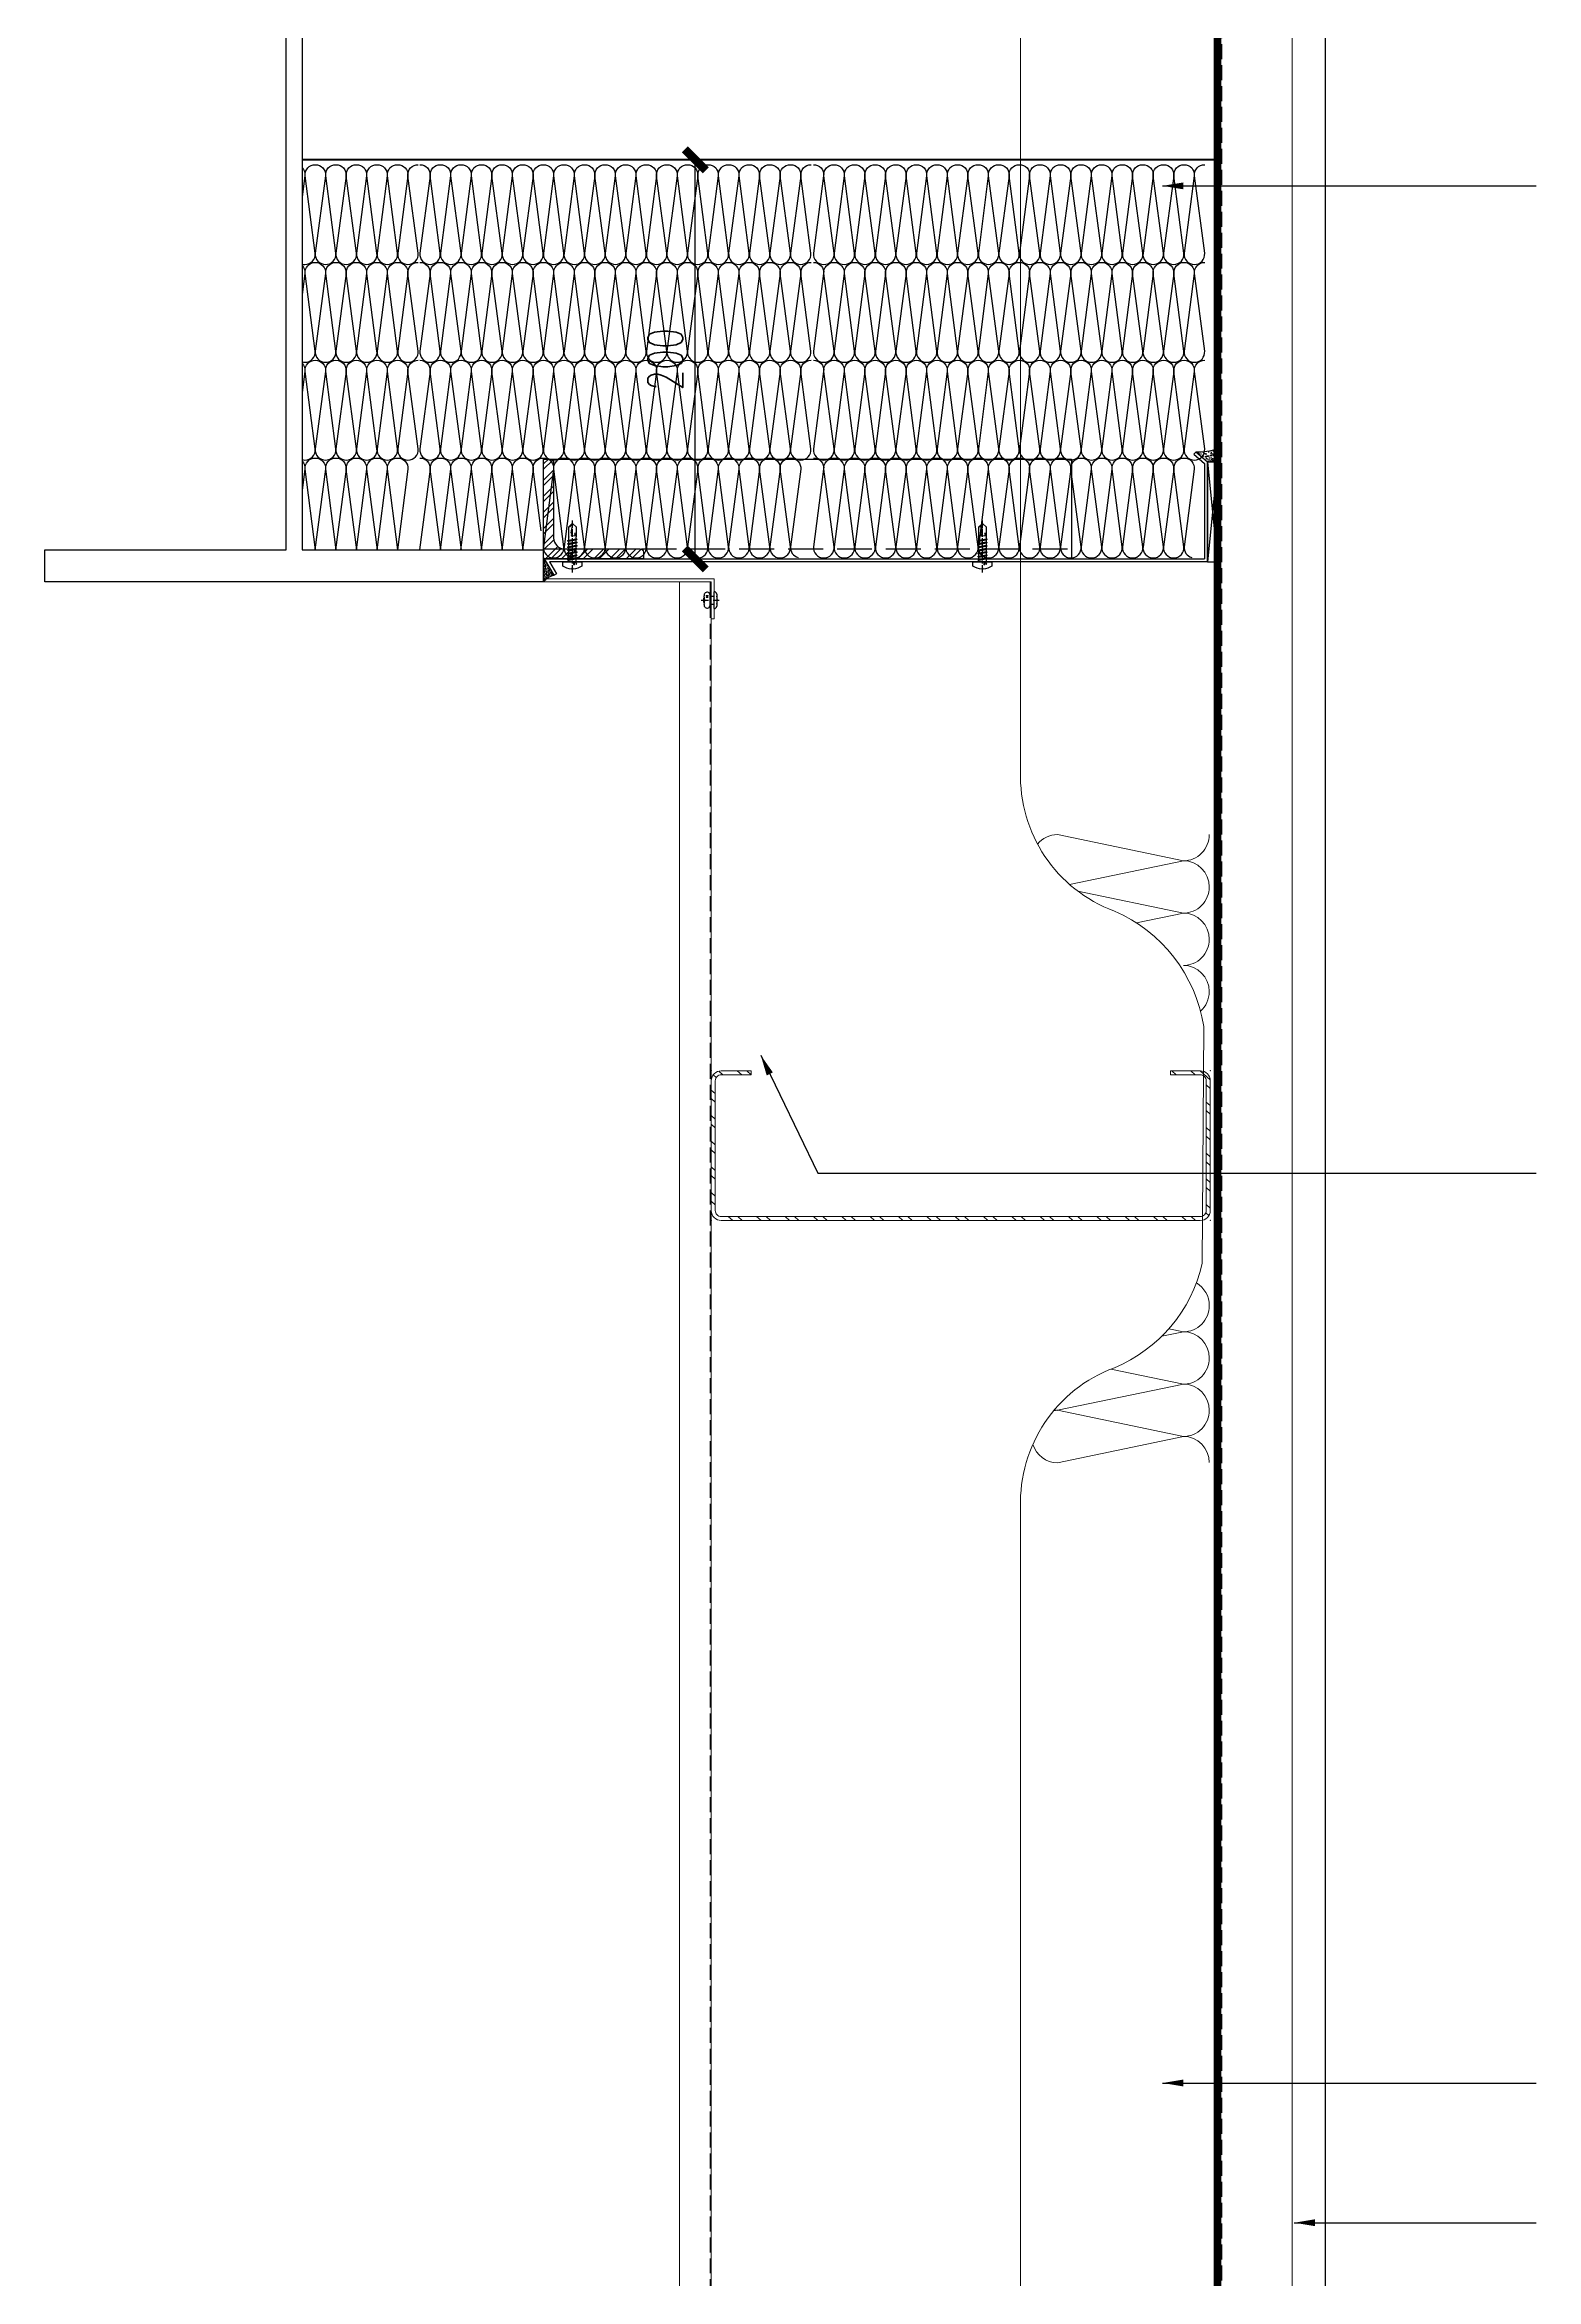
# Model space of a CAD drawing. Extents: x -160106 to 966792, y -663931 to 1550022.
# Drawn here: x -72084 to -71337, y -111468 to -110348 of the extents above; entities that cross this region are included whole.
import ezdxf
from ezdxf.enums import TextEntityAlignment as Align
from ezdxf.xclip import XClip

# ---------------------------------------------------------------- set-up
doc = ezdxf.new("R2010")
doc.units = 0
doc.linetypes.add('CENTER', pattern=[2, 1.25, -0.25, 0.25, -0.25])
doc.linetypes.add('ZN-DASH', pattern=[0.35, 0.25, -0.1])
for name, color, linetype in [('!ZN1-填充-8', 8, 'Continuous'), ('!ZN3-不锈钢板幕墙-7', 7, 'Continuous'), ('!ZN4-辅助材料-1', 1, 'Continuous'), ('!ZN4-配件-11', 11, 'Continuous'), ('!ZN5-钢材投影-40', 40, 'Continuous'), ('!ZN5-钢材断面-2', 2, 'Continuous'), ('!ZN6-虚线-8', 8, 'ZN-DASH'), ('20剖面图$0$建-柱-钢', 9, 'Continuous'), ('DIM', 173, 'Continuous')]:
    doc.layers.add(name, color=color, linetype=linetype)
doc.layers.add('0_INSULATION', color=252, linetype='Continuous', lineweight=9, transparency=0.2)
for name, color, linetype, lineweight in [('0_PURLIN-CON', 253, 'Continuous', 15), ('彩钢板', 6, 'Continuous', 15), ('防火岩棉', 252, 'Continuous', 13)]:
    doc.layers.add(name, color=color, linetype=linetype, lineweight=lineweight)
doc.styles.add('DHTEXT-1', font='ROMANS.shx', dxfattribs={"width": 0.7, "bigfont": 'CHINESE.shx'})
doc.dimstyles.new('ZN7', dxfattribs={"dimscale": 7, "dimtxt": 2.5, "dimasz": 1.5, "dimexe": 1, "dimexo": 2, "dimgap": 0.9, "dimtad": 1, "dimdec": 0, "dimdsep": 46, "dimtxsty": 'DHTEXT-1', "dimblk": 'ARCHTICK', "dimcen": 2.5, "dimclrd": 173, "dimclre": 173, "dimclrt": 7, "dimazin": 2, "dimtfac": 1, "dimtix": 1, "dimtmove": 2, "dimatfit": 3, "dimfxl": 0, "dimarcsym": 0})

# ---------------------------------------------------------------- blocks, each defined once
blk = doc.blocks.new('*U1052')
at = {"color": 0, "linetype": 'CENTER', "ltscale": 3}
blk.add_line((-5.4, 0), (20.8, 0), dxfattribs=at)
at = {"linetype": 'ByBlock', "ltscale": 10}
for p, q in [((0, 1.8), (12.4, 1.8)), ((1, 2.4), (1.7, -2.4)), ((2.6, 2.4), (3.3, -2.4)), ((4.2, 2.4), (4.9, -2.4)), ((5.8, 2.4), (6.5, -2.4)), ((7.4, 2.4), (8.1, -2.4)), ((9, 2.4), (9.7, -2.4)), ((10.6, 2.4), (11.3, -2.4)), ((12.4, -1.8), (0, -1.8))]:
    blk.add_line(p, q, dxfattribs=at)
blk.add_lwpolyline([(-3.3, 0.4), (-3.7, 0.4, -0.147478), (-2.1, 4.8), (0, 4.8), (0, -4.7), (-2.1, -4.7, -0.147478), (-3.7, -0.4), (-3.3, -0.4)], format="xyb", close=True, dxfattribs=at)
for points in [[(1.3, -1.8), (0.6, 1.8), (1, 2.4), (1.3, 1.8), (2, -1.8), (1.7, -2.4)], [(2.9, -1.8), (2.2, 1.8), (2.6, 2.4), (2.9, 1.8), (3.6, -1.8), (3.3, -2.4)], [(4.5, -1.8), (3.8, 1.8), (4.2, 2.4), (4.5, 1.8), (5.2, -1.8), (4.9, -2.4)], [(6.1, -1.8), (5.4, 1.8), (5.8, 2.4), (6.1, 1.8), (6.8, -1.8), (6.5, -2.4)], [(7.7, -1.8), (7, 1.8), (7.4, 2.4), (7.7, 1.8), (8.4, -1.8), (8.1, -2.4)], [(9.3, -1.8), (8.6, 1.8), (9, 2.4), (9.3, 1.8), (10, -1.8), (9.7, -2.4)], [(10.9, -1.8), (10.2, 1.8), (10.6, 2.4), (10.9, 1.8), (11.6, -1.8), (11.3, -2.4)]]:
    blk.add_lwpolyline(points, close=True, dxfattribs=at)
for points in [[(12.4, -1.8, -0.414214), (12.5, -1.9), (12.5, -2), (17.4, -2), (19, -0.2), (19, 0.2), (17.4, 2), (12.5, 2), (12.5, 1.9, -0.396102), (12.4, 1.8)], [(14.3, -2), (14.2, -1), (13.7, -1.3, -0.530462), (13, -1), (12.8, 0.1, -0.651316), (13.4, 0.5), (13.8, 0.2), (14.5, 0.6), (19, -0.2, -0.201226), (17.4, 2)]]:
    blk.add_lwpolyline(points, format="xyb", dxfattribs=at)
at = {"layer": 'Defpoints', "color": 0, "ltscale": 10, "style": 'DHTEXT-1', "width": 0.7}
blk.add_text('4.8', height=1, rotation=90, dxfattribs=at).set_placement((-0.5, -1.4), align=Align.CENTER)
blk = doc.blocks.new('ZT_角钢(填充)_50X50X5')
at = {"layer": '!ZN1-填充-8'}
h = blk.add_hatch(dxfattribs=at)
h.set_pattern_fill('ANSI32', color=256, scale=0.6, style=0)
h.set_pattern_definition([(45, (-11702.1455, -65281.3866), (-4.04111525, 4.04111525), []), (45, (-11699.4514, -65281.3866), (-4.04111525, 4.04111525), [])])
h.paths.add_polyline_path([(50, 3.3, 0.414214), (48.3, 5), (10.5, 5, -0.414214), (5, 10.5), (5, 48.3, 0.414214), (3.3, 50), (0, 50), (0, 0), (50, 0)])
at = {"layer": '!ZN5-钢材断面-2'}
blk.add_lwpolyline([(0, 0), (0, 50), (3.3, 50, -0.414214), (5, 48.3), (5, 10.5, 0.414214), (10.5, 5), (48.3, 5, -0.414214), (50, 3.3), (50, 0), (0, 0)], format="xyb", dxfattribs=at)
blk = doc.blocks.new('*U2368')
at = {"layer": '!ZN5-钢材断面-2', "extrusion": (0, 0, -1), "zscale": -1, "rotation": 90}
blk.add_blockref('ZT_角钢(填充)_50X50X5', (0, 0), dxfattribs=at)
blk = doc.blocks.new('*U2383')
at = {"color": 0, "linetype": 'CENTER', "ltscale": 3}
blk.add_line((6.6, 0), (-2.5, 0), dxfattribs=at)
at = {"linetype": 'ByBlock', "lineweight": -2, "ltscale": 10}
for p, q in [((-1.2, -3), (-1.2, 3)), ((0, 4.2), (0, -4.2)), ((2.1, 2), (0, 2)), ((2.1, 2.5), (2.1, -2.5)), ((2.1, -2), (0, -2))]:
    blk.add_line(p, q, dxfattribs=at)
for centre, radius, start, end in [((4.4, 0), 5.96, 160.395, 199.605), ((0, 3), 1.2, 90, 180), ((3.6, 2.5), 1.5, 348.448, 180), ((12.8, 0), 8, 164.3308, 195.6692), ((2.8, 0), 2.67, 323.2266, 36.7843), ((0, -3), 1.2, 180, 270), ((3.6, -2.5), 1.5, 180, 11.552)]:
    blk.add_arc(centre, radius, start, end, dxfattribs=at)
at = {"layer": 'Defpoints', "color": 0, "ltscale": 10, "style": 'DHTEXT-1', "width": 0.7}
blk.add_text('D4', height=1, rotation=90, dxfattribs=at).set_placement((4, -1.8), align=Align.CENTER)
blk = doc.blocks.new('20250917135839', base_point=(-71834, -110117.2))
at = {"layer": '20剖面图$0$建-柱-钢', "color": 6, "ltscale": 800}
for p, q in [((-72084, -110133.2), (-72084, -110117.2)), ((-72084, -110117.2), (-71834, -110117.2)), ((-71834, -110117.2), (-71834, -110133.2)), ((-71963, -110133.2), (-72084, -110133.2)), ((-71963, -110601.2), (-71963, -110133.2)), ((-71834, -110133.2), (-71955, -110133.2)), ((-71955, -110133.2), (-71955, -110601.2)), ((-72084, -110617.2), (-72084, -110601.2)), ((-72084, -110601.2), (-71963, -110601.2)), ((-71955, -110601.2), (-71834, -110601.2)), ((-71834, -110617.2), (-72084, -110617.2))]:
    blk.add_line(p, q, dxfattribs=at)
at = {"layer": '20剖面图$0$建-柱-钢', "color": 6, "ltscale": 2000}
blk.add_line((-71834, -110617.2), (-71834, -110601.2), dxfattribs=at)
blk = doc.blocks.new('*U2969')
at = {"layer": '0_INSULATION'}
for p, q in [((114761.39, -53978.93), (114792.96, -53985.48)), ((114792.96, -53985.48), (114764.45, -53991.41)), ((114766.55, -53993.11), (114792.96, -53998.59)), ((114792.96, -53998.59), (114781.19, -54001.04)), ((114792.98, -54103.48), (114787.53, -54104.61)), ((114789.32, -54102.72), (114792.98, -54103.48)), ((114774.8, -54112.82), (114792.98, -54116.59)), ((114792.98, -54116.59), (114761.42, -54123.15)), ((114761.42, -54123.15), (114792.98, -54129.7)), ((114792.98, -54129.7), (114761.42, -54136.27))]:
    blk.add_line(p, q, dxfattribs=at)
blk.add_lwpolyline([(114802.18, -53755.62), (114802.18, -54577), (114752.18, -54577), (114752.18, -54147.49, -0.323318), (114775.68, -54112.49, 0.242761), (114797.68, -54086.41), (114798.06, -54026.96, 0.256774), (114775.68, -53998.09, -0.323318), (114752.18, -53963.09), (114752.18, -53755.62)], format="xyb", close=True, dxfattribs=at)
at = {"layer": '0_INSULATION', "extrusion": (0, 0, -1)}
for centre, start_param, end_param in [((114761.39, -53985.49), 5.406397, 6.283185), ((114792.95, -53978.93), 1.570796, 3.141593), ((114792.96, -53992.04), 0, 1.570796), ((114792.96, -53992.04), 1.570796, 3.141593), ((114792.96, -54005.15), 0, 1.570796), ((114792.96, -54005.15), 1.570796, 3.141593), ((114792.96, -54018.26), 0, 1.570796), ((114792.96, -54018.26), 1.570796, 2.416555), ((114792.98, -54096.93), 0.524657, 1.570796), ((114792.98, -54096.93), 1.570796, 3.141593), ((114792.98, -54110.04), 0, 1.570796), ((114792.98, -54110.04), 1.570796, 3.141593), ((114792.98, -54123.15), 0, 1.570796), ((114761.42, -54129.71), 6.139662, 6.283185), ((114761.41, -54116.6), 3.141593, 3.269368), ((114792.98, -54123.15), 1.570796, 3.141593), ((114761.42, -54129.71), 3.141593, 4.407145), ((114792.98, -54136.26), 0, 1.570796)]:
    blk.add_ellipse(centre, major_axis=(0, 6.56), ratio=0.988253, start_param=start_param, end_param=end_param, dxfattribs=at)
blk = doc.blocks.new('*U2167')
at = {"layer": '0_PURLIN-CON', "linetype": 'ByBlock', "lineweight": -2}
h = blk.add_hatch(dxfattribs=at)
h.set_pattern_fill('ANSI32', color=256, scale=2, angle=2.8624)
h.set_pattern_definition([(47.862405, (-81115.591, 63372.253), (-7.0631283, 6.3904494), []), (47.862405, (-81111.1065, 63372.477), (-7.0631283, 6.3904494), [])])
edge = h.paths.add_edge_path()
edge.add_line((75, 20), (75, 5))
edge.add_arc((70, 5), 5, -90, 0, ccw=False)
edge.add_line((70, 0), (5, 0))
edge.add_arc((5, 5), 5, 180, 270, ccw=False)
edge.add_line((0, 5), (0, 245))
edge.add_arc((5, 245), 5, 90, 180, ccw=False)
edge.add_line((5, 250), (70, 250))
edge.add_arc((70, 245), 5, 0, 90, ccw=False)
edge.add_line((75, 245), (75, 230))
edge.add_line((75, 230), (73, 230))
edge.add_line((73, 230), (73, 245))
edge.add_arc((70, 245), 3, 0, 90)
edge.add_line((70, 248), (5, 248))
edge.add_arc((5, 245), 3, 90, 180)
edge.add_line((2, 245), (2, 5))
edge.add_arc((5, 5), 3, 180, 270)
edge.add_line((5, 2), (70, 2))
edge.add_arc((70, 5), 3, 270, 360)
edge.add_line((73, 5), (73, 20))
edge.add_line((73, 20), (75, 20))
at = {"color": 0, "linetype": 'ByBlock'}
for p in [(0, 250), (75, 250), (0, 0), (75, 0)]:
    blk.add_point(p, dxfattribs=at)
at = {"layer": '0_PURLIN-CON', "linetype": 'ByBlock', "lineweight": -2}
blk.add_lwpolyline([(75, 20), (75, 5, -0.414214), (70, 0), (5, 0, -0.414214), (0, 5), (0, 245, -0.414214), (5, 250), (70, 250, -0.414214), (75, 245), (75, 230), (73, 230), (73, 245, 0.414214), (70, 248), (5, 248, 0.414214), (2, 245), (2, 5, 0.414214), (5, 2), (70, 2, 0.414214), (73, 5), (73, 20)], format="xyb", close=True, dxfattribs=at)
blk = doc.blocks.new('20250829153746')
at = {"layer": '!ZN1-填充-8'}
h = blk.add_hatch(dxfattribs=at)
h.set_pattern_fill('AR-SAND', color=256, style=0)
h.set_pattern_definition([(37.5, (-157305.4996, 52228.4629), (-0.062993358, 1.926823769), [0, -1.52, 0, -1.7, 0, -1.625]), (7.5, (-157305.4996, 52228.4629), (1.769776705, 2.822146065), [0, -0.82, 0, -1.37, 0, -0.525]), (327.5, (-157306.7296, 52228.4629), (3.114141862, 0.005659054), [0, -0.5, 0, -1.8, 0, -2.35]), (317.5, (-157306.7296, 52228.463), (3.006126605, 0.877675565), [0, -0.25, 0, -1.18, 0, -1.35])])
edge = h.paths.add_edge_path()
edge.add_line((557.6, 4040), (562.6, 4040))
edge.add_line((562.6, 4040), (562.6, 4046.5))
edge.add_arc((553.2, 4075.5), 30.5, 267.2896, 288.1333, ccw=False)
edge.add_line((551.7, 4045), (557.6, 4040))
h = blk.add_hatch(dxfattribs=at)
h.set_pattern_fill('AR-SAND', color=256, scale=0.5, angle=90, style=0)
h.set_pattern_definition([(127.5, (225, 3999.7065), (-0.963412, -0.031497), [0, -0.76, 0, -0.85, 0, -0.8125]), (97.5, (225, 3999.7065), (-1.41107, 0.88489), [0, -0.41, 0, -0.685, 0, -0.2625]), (57.5, (225, 3999.0915), (-0.00283, 1.55707), [0, -0.25, 0, -0.9, 0, -1.175]), (47.5, (225, 3999.0915), (-0.43884, 1.50306), [0, -0.125, 0, -0.59, 0, -0.675])])
edge = h.paths.add_edge_path()
edge.add_line((225, 3981), (225, 3992.2))
edge.add_line((225, 3992.2), (230.2, 3983.3))
edge.add_ellipse((231.6, 3973), major_axis=(-7.31, -7.31), ratio=1, start_angle=233.2282, end_angle=264.9693)
at = {"layer": '!ZN1-填充-8', "const_width": 1}
blk.add_lwpolyline([(562.6, 4191.5), (104, 4191.5)], dxfattribs=at)
at = {"layer": '!ZN1-填充-8', "ltscale": 30, "extrusion": (0, 1.22465e-16, -1)}
for points in [[(-104, 4139.2, -0.0709), (-105.4, 4139, -0.451718), (-110.5, 4144.6), (-105.5, 4183.4, 0.451718), (-110.6, 4189, 0.451718), (-115.7, 4183.4), (-110.6, 4144.6, -0.451718), (-115.7, 4139, -0.451718), (-120.9, 4144.6), (-115.8, 4183.4, 0.451718), (-120.9, 4189, 0.451718), (-126, 4183.4), (-120.9, 4144.6, -0.451718), (-126.1, 4139, -0.451718), (-131.2, 4144.6), (-126.1, 4183.4, 0.451718), (-131.2, 4189, 0.451718), (-136.3, 4183.4), (-131.3, 4144.6, -0.451718), (-136.4, 4139, -0.451718), (-141.5, 4144.6), (-136.4, 4183.4, 0.451718), (-141.5, 4189, 0.451718), (-146.6, 4183.4), (-141.6, 4144.6, -0.451718), (-146.7, 4139, -0.451718), (-151.8, 4144.6), (-146.7, 4183.4, 0.451718), (-151.8, 4189, 0.451718), (-157, 4183.4), (-151.9, 4144.6, -0.451718), (-157, 4139, -0.451718), (-162.1, 4144.6), (-157, 4183.4, 0.451718), (-162.2, 4189)], [(-104, 4187.4, 0.222293), (-105.4, 4183.4), (-104, 4172.9)], [(-163, 4189, 0.451718), (-168.1, 4183.4), (-163, 4144.6, -0.451718), (-168.1, 4139, -0.451718), (-173.2, 4144.6), (-168.2, 4183.4, 0.451718), (-173.3, 4189, 0.451718), (-178.4, 4183.4), (-173.3, 4144.6, -0.451718), (-178.4, 4139, -0.451718), (-183.6, 4144.6), (-178.5, 4183.4, 0.451718), (-183.6, 4189, 0.451718), (-188.7, 4183.4), (-183.6, 4144.6, -0.451718), (-188.8, 4139, -0.451718), (-193.9, 4144.6), (-188.8, 4183.4, 0.451718), (-193.9, 4189, 0.451718), (-199, 4183.4), (-194, 4144.6, -0.451718), (-199.1, 4139, -0.451718), (-204.2, 4144.6), (-199.1, 4183.4, 0.451718), (-204.2, 4189, 0.451718), (-209.3, 4183.4), (-204.3, 4144.6, -0.451718), (-209.4, 4139, -0.451718), (-214.5, 4144.6), (-209.4, 4183.4, 0.451718), (-214.5, 4189, 0.451718), (-219.7, 4183.4), (-214.6, 4144.6, -0.451718), (-219.7, 4139, -0.451718), (-224.8, 4144.6), (-219.7, 4183.4, 0.451718), (-224.9, 4189, 0.451718), (-230, 4183.4), (-224.9, 4144.6, -0.451718), (-230, 4139, -0.451718), (-235.1, 4144.6), (-230.1, 4183.4, 0.451718), (-235.2, 4189, 0.451718), (-240.3, 4183.4), (-235.2, 4144.6, -0.451718), (-240.3, 4139, -0.451718), (-245.5, 4144.6), (-240.4, 4183.4, 0.451718), (-245.5, 4189, 0.451718), (-250.6, 4183.4), (-245.5, 4144.6, -0.451718), (-250.7, 4139, -0.451718), (-255.8, 4144.6), (-250.7, 4183.4, 0.451718), (-255.8, 4189, 0.451718), (-260.9, 4183.4), (-255.9, 4144.6, -0.451718), (-261, 4139, -0.451718), (-266.1, 4144.6), (-261, 4183.4, 0.451718), (-266.1, 4189, 0.451718), (-271.2, 4183.4), (-266.2, 4144.6, -0.451718), (-271.3, 4139, -0.451718), (-276.4, 4144.6), (-271.3, 4183.4, 0.451718), (-276.4, 4189, 0.451718), (-281.6, 4183.4), (-276.5, 4144.6, -0.451718), (-281.6, 4139, -0.451718), (-286.7, 4144.6), (-281.6, 4183.4, 0.451718), (-286.8, 4189, 0.451718), (-291.9, 4183.4), (-286.8, 4144.6, -0.451718), (-291.9, 4139, -0.451718), (-297, 4144.6), (-292, 4183.4, 0.451718), (-297.1, 4189, 0.451718), (-302.2, 4183.4), (-297.1, 4144.6, -0.451718), (-302.2, 4139, -0.451718), (-307.3, 4144.6), (-302.3, 4183.4, 0.451718), (-307.4, 4189, 0.451718), (-312.5, 4183.4), (-307.4, 4144.6, -0.451718), (-312.5, 4139, -0.451718), (-317.7, 4144.6), (-312.6, 4183.4, 0.451718), (-317.7, 4189, 0.451718), (-322.8, 4183.4), (-317.7, 4144.6, -0.451718), (-322.9, 4139, -0.451718), (-328, 4144.6), (-322.9, 4183.4, 0.451718), (-328, 4189, 0.451718), (-333.1, 4183.4), (-328.1, 4144.6, -0.451718), (-333.2, 4139, -0.451718), (-338.3, 4144.6), (-333.2, 4183.4, 0.451718), (-338.3, 4189, 0.451718), (-343.5, 4183.4), (-338.4, 4144.6, -0.451718), (-343.5, 4139, -0.451718), (-348.6, 4144.6), (-343.5, 4183.4, 0.451718), (-348.7, 4189, 0.451718), (-353.8, 4183.4), (-348.7, 4144.6, -0.451718), (-353.8, 4139, -0.451718), (-358.9, 4144.6), (-353.9, 4183.4, 0.451718), (-359, 4189)], [(-360.2, 4189, 0.451718), (-365.3, 4183.4), (-360.2, 4144.6, -0.451718), (-365.3, 4139, -0.451718), (-370.5, 4144.6), (-365.4, 4183.4, 0.451718), (-370.5, 4189, 0.451718), (-375.6, 4183.4), (-370.5, 4144.6, -0.451718), (-375.7, 4139, -0.451718), (-380.8, 4144.6), (-375.7, 4183.4, 0.451718), (-380.8, 4189, 0.451718), (-385.9, 4183.4), (-380.9, 4144.6, -0.451718), (-386, 4139, -0.451718), (-391.1, 4144.6), (-386, 4183.4, 0.451718), (-391.1, 4189, 0.451718), (-396.3, 4183.4), (-391.2, 4144.6, -0.451718), (-396.3, 4139, -0.451718), (-401.4, 4144.6), (-396.3, 4183.4, 0.451718), (-401.5, 4189, 0.451718), (-406.6, 4183.4), (-401.5, 4144.6, -0.451718), (-406.6, 4139, -0.451718), (-411.7, 4144.6), (-406.7, 4183.4, 0.451718), (-411.8, 4189, 0.451718), (-416.9, 4183.4), (-411.8, 4144.6, -0.451718), (-416.9, 4139, -0.451718), (-422, 4144.6), (-417, 4183.4, 0.451718), (-422.1, 4189, 0.451718), (-427.2, 4183.4), (-422.1, 4144.6, -0.451718), (-427.2, 4139, -0.451718), (-432.4, 4144.6), (-427.3, 4183.4, 0.451718), (-432.4, 4189, 0.451718), (-437.5, 4183.4), (-432.4, 4144.6, -0.451718), (-437.6, 4139, -0.451718), (-442.7, 4144.6), (-437.6, 4183.4, 0.451718), (-442.7, 4189, 0.451718), (-447.8, 4183.4), (-442.8, 4144.6, -0.451718), (-447.9, 4139, -0.451718), (-453, 4144.6), (-447.9, 4183.4, 0.451718), (-453, 4189, 0.451718), (-458.2, 4183.4), (-453.1, 4144.6, -0.451718), (-458.2, 4139, -0.451718), (-463.3, 4144.6), (-458.2, 4183.4, 0.451718), (-463.4, 4189, 0.451718), (-468.5, 4183.4), (-463.4, 4144.6, -0.451718), (-468.5, 4139, -0.451718), (-473.6, 4144.6), (-468.5, 4183.4, 0.451718), (-473.7, 4189, 0.451718), (-478.8, 4183.4), (-473.7, 4144.6, -0.451718), (-478.8, 4139, -0.451718), (-483.9, 4144.6), (-478.9, 4183.4, 0.451718), (-484, 4189, 0.451718), (-489.1, 4183.4), (-484, 4144.6, -0.451718), (-489.1, 4139, -0.451718), (-494.3, 4144.6), (-489.2, 4183.4, 0.451718), (-494.3, 4189, 0.451718), (-499.4, 4183.4), (-494.3, 4144.6, -0.451718), (-499.5, 4139, -0.451718), (-504.6, 4144.6), (-499.5, 4183.4, 0.451718), (-504.6, 4189, 0.451718), (-509.7, 4183.4), (-504.7, 4144.6, -0.451718), (-509.8, 4139, -0.451718), (-514.9, 4144.6), (-509.8, 4183.4, 0.451718), (-514.9, 4189, 0.451718), (-520, 4183.4), (-515, 4144.6, -0.451718), (-520.1, 4139, -0.451718), (-525.2, 4144.6), (-520.1, 4183.4, 0.451718), (-525.2, 4189, 0.451718), (-530.4, 4183.4), (-525.3, 4144.6, -0.451718), (-530.4, 4139, -0.451718), (-535.5, 4144.6), (-530.4, 4183.4, 0.451718), (-535.6, 4189, 0.451718), (-540.7, 4183.4), (-535.6, 4144.6, -0.451718), (-540.7, 4139, -0.451718), (-545.8, 4144.6), (-540.8, 4183.4, 0.451718), (-545.9, 4189, 0.451718), (-551, 4183.4), (-545.9, 4144.6, -0.451718), (-551, 4139, -0.451718), (-556.2, 4144.6), (-551.1, 4183.4, 0.451718), (-556.2, 4189)], [(-104, 4090.2, -0.0709), (-105.4, 4090, -0.451718), (-110.5, 4095.6), (-105.5, 4134.4, 0.451718), (-110.6, 4140, 0.451718), (-115.7, 4134.4), (-110.6, 4095.6, -0.451718), (-115.7, 4090, -0.451718), (-120.9, 4095.6), (-115.8, 4134.4, 0.451718), (-120.9, 4140, 0.451718), (-126, 4134.4), (-120.9, 4095.6, -0.451718), (-126.1, 4090, -0.451718), (-131.2, 4095.6), (-126.1, 4134.4, 0.451718), (-131.2, 4140, 0.451718), (-136.3, 4134.4), (-131.3, 4095.6, -0.451718), (-136.4, 4090, -0.451718), (-141.5, 4095.6), (-136.4, 4134.4, 0.451718), (-141.5, 4140, 0.451718), (-146.6, 4134.4), (-141.6, 4095.6, -0.451718), (-146.7, 4090, -0.451718), (-151.8, 4095.6), (-146.7, 4134.4, 0.451718), (-151.8, 4140, 0.451718), (-157, 4134.4), (-151.9, 4095.6, -0.451718), (-157, 4090, -0.451718), (-162.1, 4095.6), (-157, 4134.4, 0.451718), (-162.2, 4140)], [(-104, 4138.4, 0.222293), (-105.4, 4134.4), (-104, 4123.9)], [(-163, 4140, 0.451718), (-168.1, 4134.4), (-163, 4095.6, -0.451718), (-168.1, 4090, -0.451718), (-173.2, 4095.6), (-168.2, 4134.4, 0.451718), (-173.3, 4140, 0.451718), (-178.4, 4134.4), (-173.3, 4095.6, -0.451718), (-178.4, 4090, -0.451718), (-183.6, 4095.6), (-178.5, 4134.4, 0.451718), (-183.6, 4140, 0.451718), (-188.7, 4134.4), (-183.6, 4095.6, -0.451718), (-188.8, 4090, -0.451718), (-193.9, 4095.6), (-188.8, 4134.4, 0.451718), (-193.9, 4140, 0.451718), (-199, 4134.4), (-194, 4095.6, -0.451718), (-199.1, 4090, -0.451718), (-204.2, 4095.6), (-199.1, 4134.4, 0.451718), (-204.2, 4140, 0.451718), (-209.3, 4134.4), (-204.3, 4095.6, -0.451718), (-209.4, 4090, -0.451718), (-214.5, 4095.6), (-209.4, 4134.4, 0.451718), (-214.5, 4140, 0.451718), (-219.7, 4134.4), (-214.6, 4095.6, -0.451718), (-219.7, 4090, -0.451718), (-224.8, 4095.6), (-219.7, 4134.4, 0.451718), (-224.9, 4140, 0.451718), (-230, 4134.4), (-224.9, 4095.6, -0.451718), (-230, 4090, -0.451718), (-235.1, 4095.6), (-230.1, 4134.4, 0.451718), (-235.2, 4140, 0.451718), (-240.3, 4134.4), (-235.2, 4095.6, -0.451718), (-240.3, 4090, -0.451718), (-245.5, 4095.6), (-240.4, 4134.4, 0.451718), (-245.5, 4140, 0.451718), (-250.6, 4134.4), (-245.5, 4095.6, -0.451718), (-250.7, 4090, -0.451718), (-255.8, 4095.6), (-250.7, 4134.4, 0.451718), (-255.8, 4140, 0.451718), (-260.9, 4134.4), (-255.9, 4095.6, -0.451718), (-261, 4090, -0.451718), (-266.1, 4095.6), (-261, 4134.4, 0.451718), (-266.1, 4140, 0.451718), (-271.2, 4134.4), (-266.2, 4095.6, -0.451718), (-271.3, 4090, -0.451718), (-276.4, 4095.6), (-271.3, 4134.4, 0.451718), (-276.4, 4140, 0.451718), (-281.6, 4134.4), (-276.5, 4095.6, -0.451718), (-281.6, 4090, -0.451718), (-286.7, 4095.6), (-281.6, 4134.4, 0.451718), (-286.8, 4140, 0.451718), (-291.9, 4134.4), (-286.8, 4095.6, -0.451718), (-291.9, 4090, -0.451718), (-297, 4095.6), (-292, 4134.4, 0.451718), (-297.1, 4140, 0.451718), (-302.2, 4134.4), (-297.1, 4095.6, -0.451718), (-302.2, 4090, -0.451718), (-307.3, 4095.6), (-302.3, 4134.4, 0.451718), (-307.4, 4140, 0.451718), (-312.5, 4134.4), (-307.4, 4095.6, -0.451718), (-312.5, 4090, -0.451718), (-317.7, 4095.6), (-312.6, 4134.4, 0.451718), (-317.7, 4140, 0.451718), (-322.8, 4134.4), (-317.7, 4095.6, -0.451718), (-322.9, 4090, -0.451718), (-328, 4095.6), (-322.9, 4134.4, 0.451718), (-328, 4140, 0.451718), (-333.1, 4134.4), (-328.1, 4095.6, -0.451718), (-333.2, 4090, -0.451718), (-338.3, 4095.6), (-333.2, 4134.4, 0.451718), (-338.3, 4140, 0.451718), (-343.5, 4134.4), (-338.4, 4095.6, -0.451718), (-343.5, 4090, -0.451718), (-348.6, 4095.6), (-343.5, 4134.4, 0.451718), (-348.7, 4140, 0.451718), (-353.8, 4134.4), (-348.7, 4095.6, -0.451718), (-353.8, 4090, -0.451718), (-358.9, 4095.6), (-353.9, 4134.4, 0.451718), (-359, 4140)], [(-360.2, 4140, 0.451718), (-365.3, 4134.4), (-360.2, 4095.6, -0.451718), (-365.3, 4090, -0.451718), (-370.5, 4095.6), (-365.4, 4134.4, 0.451718), (-370.5, 4140, 0.451718), (-375.6, 4134.4), (-370.5, 4095.6, -0.451718), (-375.7, 4090, -0.451718), (-380.8, 4095.6), (-375.7, 4134.4, 0.451718), (-380.8, 4140, 0.451718), (-385.9, 4134.4), (-380.9, 4095.6, -0.451718), (-386, 4090, -0.451718), (-391.1, 4095.6), (-386, 4134.4, 0.451718), (-391.1, 4140, 0.451718), (-396.3, 4134.4), (-391.2, 4095.6, -0.451718), (-396.3, 4090, -0.451718), (-401.4, 4095.6), (-396.3, 4134.4, 0.451718), (-401.5, 4140, 0.451718), (-406.6, 4134.4), (-401.5, 4095.6, -0.451718), (-406.6, 4090, -0.451718), (-411.7, 4095.6), (-406.7, 4134.4, 0.451718), (-411.8, 4140, 0.451718), (-416.9, 4134.4), (-411.8, 4095.6, -0.451718), (-416.9, 4090, -0.451718), (-422, 4095.6), (-417, 4134.4, 0.451718), (-422.1, 4140, 0.451718), (-427.2, 4134.4), (-422.1, 4095.6, -0.451718), (-427.2, 4090, -0.451718), (-432.4, 4095.6), (-427.3, 4134.4, 0.451718), (-432.4, 4140, 0.451718), (-437.5, 4134.4), (-432.4, 4095.6, -0.451718), (-437.6, 4090, -0.451718), (-442.7, 4095.6), (-437.6, 4134.4, 0.451718), (-442.7, 4140, 0.451718), (-447.8, 4134.4), (-442.8, 4095.6, -0.451718), (-447.9, 4090, -0.451718), (-453, 4095.6), (-447.9, 4134.4, 0.451718), (-453, 4140, 0.451718), (-458.2, 4134.4), (-453.1, 4095.6, -0.451718), (-458.2, 4090, -0.451718), (-463.3, 4095.6), (-458.2, 4134.4, 0.451718), (-463.4, 4140, 0.451718), (-468.5, 4134.4), (-463.4, 4095.6, -0.451718), (-468.5, 4090, -0.451718), (-473.6, 4095.6), (-468.5, 4134.4, 0.451718), (-473.7, 4140, 0.451718), (-478.8, 4134.4), (-473.7, 4095.6, -0.451718), (-478.8, 4090, -0.451718), (-483.9, 4095.6), (-478.9, 4134.4, 0.451718), (-484, 4140, 0.451718), (-489.1, 4134.4), (-484, 4095.6, -0.451718), (-489.1, 4090, -0.451718), (-494.3, 4095.6), (-489.2, 4134.4, 0.451718), (-494.3, 4140, 0.451718), (-499.4, 4134.4), (-494.3, 4095.6, -0.451718), (-499.5, 4090, -0.451718), (-504.6, 4095.6), (-499.5, 4134.4, 0.451718), (-504.6, 4140, 0.451718), (-509.7, 4134.4), (-504.7, 4095.6, -0.451718), (-509.8, 4090, -0.451718), (-514.9, 4095.6), (-509.8, 4134.4, 0.451718), (-514.9, 4140, 0.451718), (-520, 4134.4), (-515, 4095.6, -0.451718), (-520.1, 4090, -0.451718), (-525.2, 4095.6), (-520.1, 4134.4, 0.451718), (-525.2, 4140, 0.451718), (-530.4, 4134.4), (-525.3, 4095.6, -0.451718), (-530.4, 4090, -0.451718), (-535.5, 4095.6), (-530.4, 4134.4, 0.451718), (-535.6, 4140, 0.451718), (-540.7, 4134.4), (-535.6, 4095.6, -0.451718), (-540.7, 4090, -0.451718), (-545.8, 4095.6), (-540.8, 4134.4, 0.451718), (-545.9, 4140, 0.451718), (-551, 4134.4), (-545.9, 4095.6, -0.451718), (-551, 4090, -0.451718), (-556.2, 4095.6), (-551.1, 4134.4, 0.451718), (-556.2, 4140)], [(-104, 4041.2, -0.0709), (-105.4, 4041, -0.451718), (-110.5, 4046.6), (-105.5, 4085.4, 0.451718), (-110.6, 4091, 0.451718), (-115.7, 4085.4), (-110.6, 4046.6, -0.451718), (-115.7, 4041, -0.451718), (-120.9, 4046.6), (-115.8, 4085.4, 0.451718), (-120.9, 4091, 0.451718), (-126, 4085.4), (-120.9, 4046.6, -0.451718), (-126.1, 4041, -0.451718), (-131.2, 4046.6), (-126.1, 4085.4, 0.451718), (-131.2, 4091, 0.451718), (-136.3, 4085.4), (-131.3, 4046.6, -0.451718), (-136.4, 4041, -0.451718), (-141.5, 4046.6), (-136.4, 4085.4, 0.451718), (-141.5, 4091, 0.451718), (-146.6, 4085.4), (-141.6, 4046.6, -0.451718), (-146.7, 4041, -0.451718), (-151.8, 4046.6), (-146.7, 4085.4, 0.451718), (-151.8, 4091, 0.451718), (-157, 4085.4), (-151.9, 4046.6, -0.451718), (-157, 4041, -0.451718), (-162.1, 4046.6), (-157, 4085.4, 0.451718), (-162.2, 4091)], [(-104, 4089.4, 0.222293), (-105.4, 4085.4), (-104, 4074.9)], [(-163, 4091, 0.451718), (-168.1, 4085.4), (-163, 4046.6, -0.451718), (-168.1, 4041, -0.451718), (-173.2, 4046.6), (-168.2, 4085.4, 0.451718), (-173.3, 4091, 0.451718), (-178.4, 4085.4), (-173.3, 4046.6, -0.451718), (-178.4, 4041, -0.451718), (-183.6, 4046.6), (-178.5, 4085.4, 0.451718), (-183.6, 4091, 0.451718), (-188.7, 4085.4), (-183.6, 4046.6, -0.451718), (-188.8, 4041, -0.451718), (-193.9, 4046.6), (-188.8, 4085.4, 0.451718), (-193.9, 4091, 0.451718), (-199, 4085.4), (-194, 4046.6, -0.451718), (-199.1, 4041, -0.451718), (-204.2, 4046.6), (-199.1, 4085.4, 0.451718), (-204.2, 4091, 0.451718), (-209.3, 4085.4), (-204.3, 4046.6, -0.451718), (-209.4, 4041, -0.451718), (-214.5, 4046.6), (-209.4, 4085.4, 0.451718), (-214.5, 4091, 0.451718), (-219.7, 4085.4), (-214.6, 4046.6, -0.451718), (-219.7, 4041, -0.451718), (-224.8, 4046.6), (-219.7, 4085.4, 0.451718), (-224.9, 4091, 0.451718), (-230, 4085.4), (-224.9, 4046.6, -0.451718), (-230, 4041, -0.451718), (-235.1, 4046.6), (-230.1, 4085.4, 0.451718), (-235.2, 4091, 0.451718), (-240.3, 4085.4), (-235.2, 4046.6, -0.451718), (-240.3, 4041, -0.451718), (-245.5, 4046.6), (-240.4, 4085.4, 0.451718), (-245.5, 4091, 0.451718), (-250.6, 4085.4), (-245.5, 4046.6, -0.451718), (-250.7, 4041, -0.451718), (-255.8, 4046.6), (-250.7, 4085.4, 0.451718), (-255.8, 4091, 0.451718), (-260.9, 4085.4), (-255.9, 4046.6, -0.451718), (-261, 4041, -0.451718), (-266.1, 4046.6), (-261, 4085.4, 0.451718), (-266.1, 4091, 0.451718), (-271.2, 4085.4), (-266.2, 4046.6, -0.451718), (-271.3, 4041, -0.451718), (-276.4, 4046.6), (-271.3, 4085.4, 0.451718), (-276.4, 4091, 0.451718), (-281.6, 4085.4), (-276.5, 4046.6, -0.451718), (-281.6, 4041, -0.451718), (-286.7, 4046.6), (-281.6, 4085.4, 0.451718), (-286.8, 4091, 0.451718), (-291.9, 4085.4), (-286.8, 4046.6, -0.451718), (-291.9, 4041, -0.451718), (-297, 4046.6), (-292, 4085.4, 0.451718), (-297.1, 4091, 0.451718), (-302.2, 4085.4), (-297.1, 4046.6, -0.451718), (-302.2, 4041, -0.451718), (-307.3, 4046.6), (-302.3, 4085.4, 0.451718), (-307.4, 4091, 0.451718), (-312.5, 4085.4), (-307.4, 4046.6, -0.451718), (-312.5, 4041, -0.451718), (-317.7, 4046.6), (-312.6, 4085.4, 0.451718), (-317.7, 4091, 0.451718), (-322.8, 4085.4), (-317.7, 4046.6, -0.451718), (-322.9, 4041, -0.451718), (-328, 4046.6), (-322.9, 4085.4, 0.451718), (-328, 4091, 0.451718), (-333.1, 4085.4), (-328.1, 4046.6, -0.451718), (-333.2, 4041, -0.451718), (-338.3, 4046.6), (-333.2, 4085.4, 0.451718), (-338.3, 4091, 0.451718), (-343.5, 4085.4), (-338.4, 4046.6, -0.451718), (-343.5, 4041, -0.451718), (-348.6, 4046.6), (-343.5, 4085.4, 0.451718), (-348.7, 4091, 0.451718), (-353.8, 4085.4), (-348.7, 4046.6, -0.451718), (-353.8, 4041, -0.451718), (-358.9, 4046.6), (-353.9, 4085.4, 0.451718), (-359, 4091)], [(-360.2, 4091, 0.451718), (-365.3, 4085.4), (-360.2, 4046.6, -0.451718), (-365.3, 4041, -0.451718), (-370.5, 4046.6), (-365.4, 4085.4, 0.451718), (-370.5, 4091, 0.451718), (-375.6, 4085.4), (-370.5, 4046.6, -0.451718), (-375.7, 4041, -0.451718), (-380.8, 4046.6), (-375.7, 4085.4, 0.451718), (-380.8, 4091, 0.451718), (-385.9, 4085.4), (-380.9, 4046.6, -0.451718), (-386, 4041, -0.451718), (-391.1, 4046.6), (-386, 4085.4, 0.451718), (-391.1, 4091, 0.451718), (-396.3, 4085.4), (-391.2, 4046.6, -0.451718), (-396.3, 4041, -0.451718), (-401.4, 4046.6), (-396.3, 4085.4, 0.451718), (-401.5, 4091, 0.451718), (-406.6, 4085.4), (-401.5, 4046.6, -0.451718), (-406.6, 4041, -0.451718), (-411.7, 4046.6), (-406.7, 4085.4, 0.451718), (-411.8, 4091, 0.451718), (-416.9, 4085.4), (-411.8, 4046.6, -0.451718), (-416.9, 4041, -0.451718), (-422, 4046.6), (-417, 4085.4, 0.451718), (-422.1, 4091, 0.451718), (-427.2, 4085.4), (-422.1, 4046.6, -0.451718), (-427.2, 4041, -0.451718), (-432.4, 4046.6), (-427.3, 4085.4, 0.451718), (-432.4, 4091, 0.451718), (-437.5, 4085.4), (-432.4, 4046.6, -0.451718), (-437.6, 4041, -0.451718), (-442.7, 4046.6), (-437.6, 4085.4, 0.451718), (-442.7, 4091, 0.451718), (-447.8, 4085.4), (-442.8, 4046.6, -0.451718), (-447.9, 4041, -0.451718), (-453, 4046.6), (-447.9, 4085.4, 0.451718), (-453, 4091, 0.451718), (-458.2, 4085.4), (-453.1, 4046.6, -0.451718), (-458.2, 4041, -0.451718), (-463.3, 4046.6), (-458.2, 4085.4, 0.451718), (-463.4, 4091, 0.451718), (-468.5, 4085.4), (-463.4, 4046.6, -0.451718), (-468.5, 4041, -0.451718), (-473.6, 4046.6), (-468.5, 4085.4, 0.451718), (-473.7, 4091, 0.451718), (-478.8, 4085.4), (-473.7, 4046.6, -0.451718), (-478.8, 4041, -0.451718), (-483.9, 4046.6), (-478.9, 4085.4, 0.451718), (-484, 4091, 0.451718), (-489.1, 4085.4), (-484, 4046.6, -0.451718), (-489.1, 4041, -0.451718), (-494.3, 4046.6), (-489.2, 4085.4, 0.451718), (-494.3, 4091, 0.451718), (-499.4, 4085.4), (-494.3, 4046.6, -0.451718), (-499.5, 4041, -0.451718), (-504.6, 4046.6), (-499.5, 4085.4, 0.451718), (-504.6, 4091, 0.451718), (-509.7, 4085.4), (-504.7, 4046.6, -0.451718), (-509.8, 4041, -0.451718), (-514.9, 4046.6), (-509.8, 4085.4, 0.451718), (-514.9, 4091, 0.451718), (-520, 4085.4), (-515, 4046.6, -0.451718), (-520.1, 4041, -0.451718), (-525.2, 4046.6), (-520.1, 4085.4, 0.451718), (-525.2, 4091, 0.451718), (-530.4, 4085.4), (-525.3, 4046.6, -0.451718), (-530.4, 4041, -0.451718), (-535.5, 4046.6), (-530.4, 4085.4, 0.451718), (-535.6, 4091, 0.451718), (-540.7, 4085.4), (-535.6, 4046.6, -0.451718), (-540.7, 4041, -0.451718), (-545.8, 4046.6), (-540.8, 4085.4, 0.451718), (-545.9, 4091, 0.451718), (-551, 4085.4), (-545.9, 4046.6, -0.451718), (-551, 4041, -0.451718), (-556.2, 4046.6), (-551.1, 4085.4, 0.451718), (-556.2, 4091)], [(-110.7, 3996), (-105.5, 4036.4, 0.451718), (-110.6, 4042, 0.451718), (-115.7, 4036.4), (-110.4, 3996)], [(-121.1, 3996), (-115.8, 4036.4, 0.451718), (-120.9, 4042, 0.451718), (-126, 4036.4), (-120.7, 3996)], [(-131.4, 3996), (-126.1, 4036.4, 0.451718), (-131.2, 4042, 0.451718), (-136.3, 4036.4), (-131, 3996)], [(-141.7, 3996), (-136.4, 4036.4, 0.451718), (-141.5, 4042, 0.451718), (-146.6, 4036.4), (-141.4, 3996)], [(-152, 3996), (-146.7, 4036.4, 0.451718), (-151.8, 4042, 0.451718), (-157, 4036.4), (-151.7, 3996)], [(-163, 4042, 0.451718), (-168.1, 4036.4), (-162.8, 3996)], [(-173.5, 3996), (-168.2, 4036.4, 0.451718), (-173.3, 4042, 0.451718), (-178.4, 4036.4), (-173.1, 3996)], [(-183.8, 3996), (-178.5, 4036.4, 0.451718), (-183.6, 4042, 0.451718), (-188.7, 4036.4), (-183.4, 3996)], [(-194.1, 3996), (-188.8, 4036.4, 0.451718), (-193.9, 4042, 0.451718), (-199, 4036.4), (-193.7, 3996)], [(-204.4, 3996), (-199.1, 4036.4, 0.451718), (-204.2, 4042, 0.451718), (-209.3, 4036.4), (-204.1, 3996)], [(-214.7, 3996), (-209.4, 4036.4, 0.451718), (-214.5, 4042, 0.451718), (-219.7, 4036.4), (-214.4, 3996)], [(-223.8, 4005.5), (-219.7, 4036.4, 0.451718), (-224.9, 4042, 0.451718), (-230, 4036.4), (-224.9, 3997.6, -0.451718), (-230, 3992, -0.451718), (-235.1, 3997.6), (-230.1, 4036.4, 0.451718), (-235.2, 4042, 0.451718), (-240.3, 4036.4), (-235.2, 3997.6, -0.451718), (-240.3, 3992, -0.451718), (-245.5, 3997.6), (-240.4, 4036.4, 0.451718), (-245.5, 4042, 0.451718), (-250.6, 4036.4), (-245.5, 3997.6, -0.451718), (-250.7, 3992, -0.451718), (-255.8, 3997.6), (-250.7, 4036.4, 0.451718), (-255.8, 4042, 0.451718), (-260.9, 4036.4), (-255.9, 3997.6, -0.451718), (-261, 3992, -0.451718), (-266.1, 3997.6), (-261, 4036.4, 0.451718), (-266.1, 4042, 0.451718), (-271.2, 4036.4), (-266.2, 3997.6, -0.451718), (-271.3, 3992, -0.451718), (-276.4, 3997.6), (-271.3, 4036.4, 0.451718), (-276.4, 4042, 0.451718), (-281.6, 4036.4), (-276.5, 3997.6, -0.451718), (-281.6, 3992, -0.451718), (-286.7, 3997.6), (-281.6, 4036.4, 0.451718), (-286.8, 4042, 0.451718), (-291.9, 4036.4), (-286.8, 3997.6, -0.451718), (-291.9, 3992, -0.451718), (-297, 3997.6), (-292, 4036.4, 0.451718), (-297.1, 4042, 0.451718), (-302.2, 4036.4), (-297.1, 3997.6, -0.451718), (-302.2, 3992, -0.451718), (-307.3, 3997.6), (-302.3, 4036.4, 0.451718), (-307.4, 4042, 0.451718), (-312.5, 4036.4), (-307.4, 3997.6, -0.451718), (-312.5, 3992, -0.451718), (-317.7, 3997.6), (-312.6, 4036.4, 0.451718), (-317.7, 4042, 0.451718), (-322.8, 4036.4), (-317.7, 3997.6, -0.451718), (-322.9, 3992, -0.451718), (-328, 3997.6), (-322.9, 4036.4, 0.451718), (-328, 4042, 0.451718), (-333.1, 4036.4), (-328.1, 3997.6, -0.451718), (-333.2, 3992, -0.451718), (-338.3, 3997.6), (-333.2, 4036.4, 0.451718), (-338.3, 4042, 0.451718), (-343.5, 4036.4), (-338.4, 3997.6, -0.451718), (-343.5, 3992, -0.451718), (-348.6, 3997.6), (-343.5, 4036.4, 0.451718), (-348.7, 4042, 0.451718), (-353.8, 4036.4), (-348.7, 3997.6, -0.373516), (-352.5, 3992.2)], [(-360.2, 4042, 0.451718), (-365.3, 4036.4), (-360.2, 3997.6, -0.451718), (-365.3, 3992, -0.451718), (-370.5, 3997.6), (-365.4, 4036.4, 0.451718), (-370.5, 4042, 0.451718), (-375.6, 4036.4), (-370.5, 3997.6, -0.451718), (-375.7, 3992, -0.451718), (-380.8, 3997.6), (-375.7, 4036.4, 0.451718), (-380.8, 4042, 0.451718), (-385.9, 4036.4), (-380.9, 3997.6, -0.451718), (-386, 3992, -0.451718), (-391.1, 3997.6), (-386, 4036.4, 0.451718), (-391.1, 4042, 0.451718), (-396.3, 4036.4), (-391.2, 3997.6, -0.451718), (-396.3, 3992, -0.451718), (-401.4, 3997.6), (-396.3, 4036.4, 0.451718), (-401.5, 4042, 0.451718), (-406.6, 4036.4), (-401.5, 3997.6, -0.451718), (-406.6, 3992, -0.451718), (-411.7, 3997.6), (-406.7, 4036.4, 0.451718), (-411.8, 4042, 0.451718), (-416.9, 4036.4), (-411.8, 3997.6, -0.451718), (-416.9, 3992, -0.451718), (-422, 3997.6), (-417, 4036.4, 0.451718), (-422.1, 4042, 0.451718), (-427.2, 4036.4), (-422.1, 3997.6, -0.451718), (-427.2, 3992, -0.451718), (-432.4, 3997.6), (-427.3, 4036.4, 0.451718), (-432.4, 4042, 0.451718), (-437.5, 4036.4), (-432.4, 3997.6, -0.451718), (-437.6, 3992, -0.451718), (-442.7, 3997.6), (-437.6, 4036.4, 0.451718), (-442.7, 4042, 0.451718), (-447.8, 4036.4), (-442.8, 3997.6, -0.451718), (-447.9, 3992, -0.451718), (-453, 3997.6), (-447.9, 4036.4, 0.451718), (-453, 4042, 0.451718), (-458.2, 4036.4), (-453.1, 3997.6, -0.451718), (-458.2, 3992, -0.451718), (-463.3, 3997.6), (-458.2, 4036.4, 0.451718), (-463.4, 4042, 0.451718), (-468.5, 4036.4), (-463.4, 3997.6, -0.451718), (-468.5, 3992, -0.451718), (-473.6, 3997.6), (-468.5, 4036.4, 0.451718), (-473.7, 4042, 0.451718), (-478.8, 4036.4), (-473.7, 3997.6, -0.451718), (-478.8, 3992, -0.451718), (-483.9, 3997.6), (-478.9, 4036.4, 0.451718), (-484, 4042, 0.451718), (-489.1, 4036.4), (-484, 3997.6, -0.451718), (-489.1, 3992, -0.451718), (-494.3, 3997.6), (-489.2, 4036.4, 0.451718), (-494.3, 4042, 0.451718), (-499.4, 4036.4), (-494.3, 3997.6, -0.451718), (-499.5, 3992, -0.451718), (-504.6, 3997.6), (-499.5, 4036.4, 0.451718), (-504.6, 4042, 0.451718), (-509.7, 4036.4), (-504.7, 3997.6, -0.451718), (-509.8, 3992, -0.451718), (-514.9, 3997.6), (-509.8, 4036.4, 0.451718), (-514.9, 4042, 0.451718), (-520, 4036.4), (-515, 3997.6, -0.451718), (-520.1, 3992, -0.451718), (-525.2, 3997.6), (-520.1, 4036.4, 0.451718), (-525.2, 4042, 0.451718), (-530.4, 4036.4), (-525.3, 3997.6, -0.451718), (-530.4, 3992, -0.451718), (-535.5, 3997.6), (-530.4, 4036.4, 0.451718), (-535.6, 4042, 0.451718), (-540.7, 4036.4), (-535.6, 3997.6, -0.451718), (-540.7, 3992, -0.451718), (-545.8, 3997.6), (-540.8, 4036.4, 0.451718), (-545.9, 4042, 0.451718), (-551, 4036.4), (-545.9, 3997.6, -0.373516), (-549.7, 3992.2, -0.373516)], [(-104, 4040.4, 0.222293), (-105.4, 4036.4), (-104, 4025.9)]]:
    blk.add_lwpolyline(points, format="xyb", dxfattribs=at)
at = {"layer": '!ZN3-不锈钢板幕墙-7'}
for p, q in [((551.7, 4045), (550.8, 4043.9)), ((550.8, 4043.9), (556.1, 4039.3)), ((557.6, 4040), (551.7, 4045)), ((556.1, 4039.3), (556.1, 3991.5)), ((557.6, 3990), (557.6, 4040))]:
    blk.add_line(p, q, dxfattribs=at)
at = {"layer": '!ZN3-不锈钢板幕墙-7', "ltscale": 4}
for p, q in [((230.2, 3983.3), (225.4, 3991.5)), ((225.4, 3991.5), (556.1, 3991.5)), ((557.6, 3990), (228, 3990)), ((228, 3990), (231.5, 3984)), ((231.5, 3984), (230.2, 3983.3))]:
    blk.add_line(p, q, dxfattribs=at)
at = {"layer": '!ZN4-辅助材料-1', "ltscale": 0.1}
for p, q in [((562.6, 4040), (557.6, 3990)), ((557.6, 4040), (562.6, 3990))]:
    blk.add_line(p, q, dxfattribs=at)
blk.add_lwpolyline([(562.6, 4046.5, -0.091199), (551.7, 4045, 1.546324)], format="xyb", dxfattribs=at)
blk.add_lwpolyline([(557.6, 3990), (562.6, 3990), (562.6, 4040), (557.6, 4040)], close=True, dxfattribs=at)
at = {"layer": '!ZN4-辅助材料-1', "ltscale": 4}
blk.add_lwpolyline([(230.2, 3983.3), (225, 3992.2), (225, 3992.2), (225, 3980, -0.198373), (230.2, 3983.3)], format="xyb", dxfattribs=at)
at = {"layer": '!ZN5-钢材投影-40', "ltscale": 0.3}
for p, q in [((225, 4041.5), (489.5, 4041.5)), ((489.5, 4041.5), (489.5, 3991.5)), ((225, 3991.5), (489.5, 3991.5))]:
    blk.add_line(p, q, dxfattribs=at)
at = {"layer": '!ZN6-虚线-8', "ltscale": 30}
for p, q in [((564.8, 2540.9), (564.8, 10068.7)), ((308.4, 3980), (308.4, 2529.5, 0))]:
    blk.add_line(p, q, dxfattribs=at)
at = {"layer": '!ZN6-虚线-8', "color": 8, "linetype": 'ZN-DASH', "ltscale": 70}
blk.add_line((225, 3996.5), (489.5, 3996.5), dxfattribs=at)
at = {"layer": '彩钢板', "color": 1}
for p, q in [((564, 2540.9), (564, 10068.7)), ((600, 2540.9), (600, 10068.7))]:
    blk.add_line(p, q, dxfattribs=at)
at = {"layer": '彩钢板', "ltscale": 200}
blk.add_line((225.1, 3980), (225.1, 3981.5), dxfattribs=at)
at = {"layer": '彩钢板'}
for p, q in [((310.5, 3981.5, 0), (225.1, 3981.5)), ((225.1, 3980), (309, 3980, 0)), ((293, 3980), (293, 2529.5, 0)), ((309, 3980), (309, 2529.5, 0)), ((310.5, 3981.5, 0), (310.5, 3961.5, 0)), ((310.5, 3961.5, 0), (309, 3961.5, 0))]:
    blk.add_line(p, q, dxfattribs=at)
at = {"layer": '彩钢板', "ltscale": 50}
blk.add_line((309, 3961.5, 0), (309, 3980, 0), dxfattribs=at)
at = {"layer": '防火岩棉', "color": 0, "const_width": 3.75}
blk.add_lwpolyline([(562.6, 2541.8), (562.6, 10068.7)], dxfattribs=at)
at = {"layer": '!ZN4-配件-11', "xscale": -1, "rotation": 270}
blk.add_blockref('*U2368', (225, 3991.5), dxfattribs=at)
at = {"layer": '!ZN4-配件-11', "color": 1}
for name, p, rotation in [('*U1052', (239.4, 3990), 90), ('*U1052', (444.9, 3990), 90), ('*U2383', (310.5, 3970.8, 0), 180)]:
    blk.add_blockref(name, p, dxfattribs=dict(at, rotation=rotation))
at = {"xscale": 2, "yscale": 2, "zscale": 2}
blk.add_blockref('*U2969', (-229040.4, 111811.2), dxfattribs=at)
at = {"layer": '0_PURLIN-CON', "extrusion": (-1.22465e-16, 1.09242e-25, -1), "xscale": -1, "rotation": 270}
blk.add_blockref('*U2167', (-559, 3660), dxfattribs=at)
at = {"layer": '20剖面图$0$建-柱-钢', "ltscale": 800}
blk.add_blockref('20250917135839', (225, 4480), dxfattribs=at)
blk = doc.blocks.new('_ArchTick')
at = {"color": 0, "linetype": 'ByBlock', "const_width": 0.4}
blk.add_lwpolyline([(-0.5, -0.5), (0.5, 0.5)], dxfattribs=at)
blk = doc.blocks.new('*D2394')
at = {"layer": 'Defpoints', "color": 0, "ltscale": 70, "transparency": 16777216}
for p in [(-71777.7, -110405.7), (-71758, -110405.7), (-71777.7, -110605.7)]:
    blk.add_point(p, dxfattribs=at)
at = {"layer": 'DIM', "color": 173, "linetype": 'ByBlock', "lineweight": -2, "ltscale": 70, "transparency": 16777216}
for p, q in [((-71763.7, -110405.7), (-71751, -110405.7)), ((-71758, -110605.7), (-71758, -110405.7)), ((-71763.7, -110605.7), (-71751, -110605.7))]:
    blk.add_line(p, q, dxfattribs=at)
at = {"layer": 'DIM', "color": 173, "lineweight": -2, "ltscale": 70, "transparency": 16777216, "xscale": 10.5, "yscale": 10.5, "zscale": 10.5}
for p, rotation in [((-71758, -110405.7), 90), ((-71758, -110605.7), 270)]:
    blk.add_blockref('_ArchTick', p, dxfattribs=dict(at, rotation=rotation))
at = {"layer": 'DIM', "color": 7, "ltscale": 70, "transparency": 16777216, "insert": (-71773, -110505.7), "char_height": 17.5, "attachment_point": 5, "rotation": 90, "style": 'DHTEXT-1'}
blk.add_mtext('200', dxfattribs=at)

msp = doc.modelspace()

# ---------------------------------------------------------------- block references
at = {"ltscale": 30}
ref = msp.add_blockref('20250829153746', (-72058.97, -114597.15), dxfattribs=at)
XClip(ref).set_block_clipping_path([(-470.0382282815, 2180.8433488972), (616.800000248, 5045.6754090184)])

# ---------------------------------------------------------------- next in the draw order: dimensions: what is measured, and where the dimension line sits
at = {"layer": 'DIM', "ltscale": 70}
dim = msp.add_linear_dim(base=(-71757.95, -110405.65), p1=(-71777.74, -110605.65), p2=(-71777.74, -110405.65), angle=90, dimstyle='ZN7', dxfattribs=at)
dim.commit()
dim.dimension.update_dxf_attribs({"geometry": '*D2394', "text_midpoint": (-71773, -110505.65)})

# ---------------------------------------------------------------- next in the draw order: leaders
at = {"layer": 'DIM'}
for points in [[(-71523.93, -110418.77), (-71417.75, -110418.77), (-71336.61, -110418.77)], [(-71725.23, -110854.26), (-71696.62, -110913.47), (-71336.61, -110913.47)], [(-71523.93, -111369.29), (-71417.75, -111369.29), (-71336.61, -111369.29)], [(-71457.92, -111439.29), (-71417.75, -111439.29), (-71336.61, -111439.29)]]:
    msp.add_leader(points, dimstyle='ZN7', dxfattribs=at)

doc.saveas('drawing.dxf')
